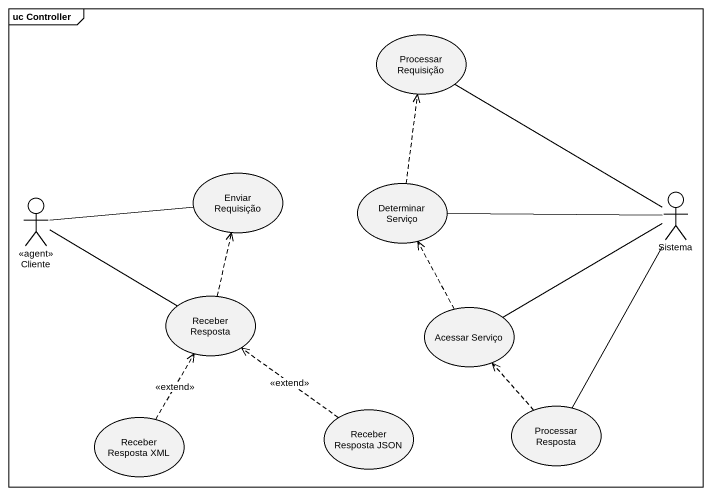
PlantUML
@startuml
mainframe uc Controller
usecase "Processar Requisição" as Processar_Requisição
usecase "Enviar Requisição" as Enviar_Requisição
usecase "Determinar Serviço" as Determinar_Serviço
actor Cliente <<agent>>
actor Sistema
usecase "Receber Resposta" as Receber_Resposta
usecase "Acessar Serviço" as Acessar_Serviço
usecase "Receber Resposta JSON" as Receber_Resposta_JSON
usecase "Processar Resposta" as Processar_Resposta
usecase "Receber Resposta XML" as Receber_Resposta_XML
Determinar_Serviço .up.> Processar_Requisição
Cliente -right- Enviar_Requisição
Cliente -right- Receber_Resposta
Sistema -up- Processar_Requisição
Sistema -left- Determinar_Serviço
Sistema -left- Acessar_Serviço
Sistema -- Processar_Resposta
Receber_Resposta .up.> Enviar_Requisição
Acessar_Serviço .up.> Determinar_Serviço
Receber_Resposta_JSON .up.> Receber_Resposta : <<extend>>
Processar_Resposta .up.> Acessar_Serviço
Receber_Resposta_XML .up.> Receber_Resposta : <<extend>>
@enduml
